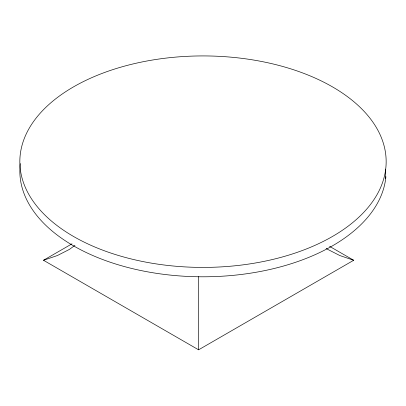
<?xml version="1.0" encoding="UTF-8"?>
<svg xmlns="http://www.w3.org/2000/svg" width="406" height="406" viewBox="0 0 406 406"><rect width="100%" height="100%" fill="white"/><g stroke="black" fill="none" stroke-linecap="round" stroke-linejoin="round"><path stroke-width="0.61" d="M74.932 245.325L69.492 249.37L57.388 255.531L43.493 260.266L198.59 349.815L353.692 260.266L329.576 246.346M43.493 260.266L71.994 243.813M353.692 260.266L339.797 255.531L327.693 249.37L326.206 248.269M385.7 169.129A183.157 105.743 0 0 1 100.46 249.289A183.157 105.743 0 0 1 122.84 66.589A183.157 105.743 0 0 1 385.7 169.129L385.7 178.513M198.59 276.608L198.59 349.815M385.898 176.646A183.157 105.743 0 0 1 191.693 276.593A183.157 105.743 0 0 1 20.3 163.588"/></g></svg>
